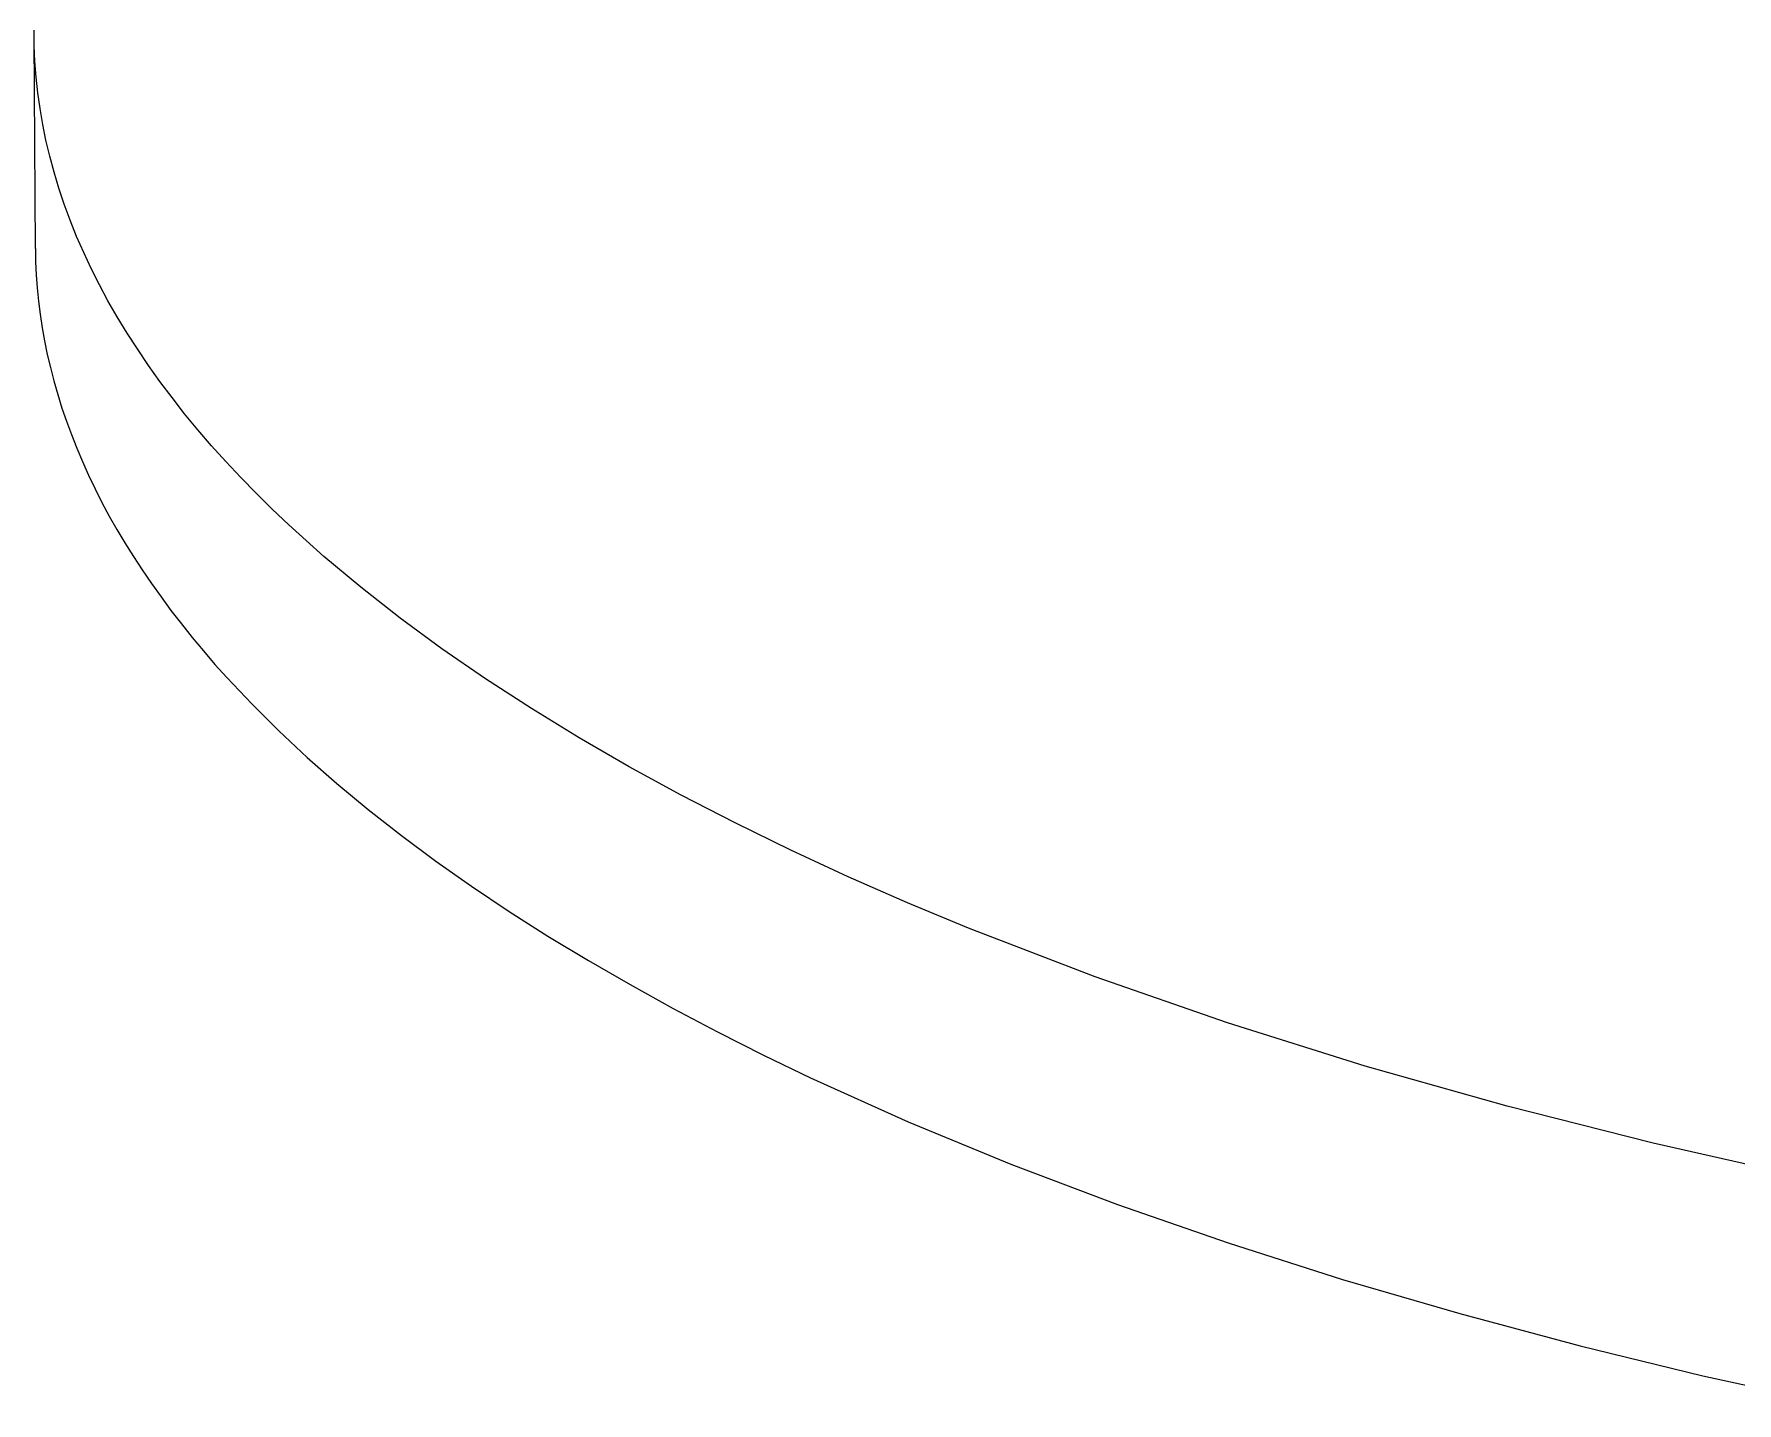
# Model space of a CAD drawing. Header units: inches. Extents: x 34 to 350, y 156 to 377.
# Drawn here: x 142.323 to 146.066, y 200.475 to 203.484 of the extents above; entities that cross this region are included whole.
import ezdxf

# ---------------------------------------------------------------- set-up
doc = ezdxf.new("R2010")
doc.units = ezdxf.units.IN
doc.header["$MEASUREMENT"] = 0
doc.layers.add('DIMS', color=7, linetype='Continuous')

# ---------------------------------------------------------------- blocks, each defined once
blk = doc.blocks.new('block 433')
at = {"layer": 'DIMS', "color": 7, "lineweight": 18, "true_color": 0xffffff}
blk.add_lwpolyline([(142.3262, 203.0122), (142.3234, 203.4753)], dxfattribs=at)
blk = doc.blocks.new('block 1915')
at = {"layer": 'DIMS', "color": 7, "lineweight": 18, "true_color": 0xffffff}
blk.add_lwpolyline([(142.3262, 203.0122), (142.3265, 202.9833)], dxfattribs=at)
blk = doc.blocks.new('block 1916')
at = {"layer": 'DIMS', "color": 7, "lineweight": 18, "true_color": 0xffffff}
blk.add_lwpolyline([(142.3265, 202.9833), (142.3279, 202.9547)], dxfattribs=at)
blk = doc.blocks.new('block 1917')
at = {"layer": 'DIMS', "color": 7, "lineweight": 18, "true_color": 0xffffff}
blk.add_lwpolyline([(142.3279, 202.9547), (142.3302, 202.9258)], dxfattribs=at)
blk = doc.blocks.new('block 1918')
at = {"layer": 'DIMS', "color": 7, "lineweight": 18, "true_color": 0xffffff}
blk.add_lwpolyline([(142.3302, 202.9258), (142.3327, 202.8967)], dxfattribs=at)
blk = doc.blocks.new('block 1919')
at = {"layer": 'DIMS', "color": 7, "lineweight": 18, "true_color": 0xffffff}
blk.add_lwpolyline([(142.3327, 202.8967), (142.3365, 202.8679)], dxfattribs=at)
blk = doc.blocks.new('block 1920')
at = {"layer": 'DIMS', "color": 7, "lineweight": 18, "true_color": 0xffffff}
blk.add_lwpolyline([(142.3365, 202.8679), (142.3412, 202.8383)], dxfattribs=at)
blk = doc.blocks.new('block 1921')
at = {"layer": 'DIMS', "color": 7, "lineweight": 18, "true_color": 0xffffff}
blk.add_lwpolyline([(142.3412, 202.8383), (142.3462, 202.8095)], dxfattribs=at)
blk = doc.blocks.new('block 1922')
at = {"layer": 'DIMS', "color": 7, "lineweight": 18, "true_color": 0xffffff}
blk.add_lwpolyline([(142.3462, 202.8095), (142.3522, 202.7795)], dxfattribs=at)
blk = doc.blocks.new('block 1923')
at = {"layer": 'DIMS', "color": 7, "lineweight": 18, "true_color": 0xffffff}
blk.add_lwpolyline([(142.3522, 202.7795), (142.3589, 202.7508)], dxfattribs=at)
blk = doc.blocks.new('block 1924')
at = {"layer": 'DIMS', "color": 7, "lineweight": 18, "true_color": 0xffffff}
blk.add_lwpolyline([(142.3589, 202.7508), (142.3667, 202.7213)], dxfattribs=at)
blk = doc.blocks.new('block 1925')
at = {"layer": 'DIMS', "color": 7, "lineweight": 18, "true_color": 0xffffff}
blk.add_lwpolyline([(142.3667, 202.7213), (142.3751, 202.6913)], dxfattribs=at)
blk = doc.blocks.new('block 1926')
at = {"layer": 'DIMS', "color": 7, "lineweight": 18, "true_color": 0xffffff}
blk.add_lwpolyline([(142.3751, 202.6913), (142.3842, 202.6617)], dxfattribs=at)
blk = doc.blocks.new('block 1927')
at = {"layer": 'DIMS', "color": 7, "lineweight": 18, "true_color": 0xffffff}
blk.add_lwpolyline([(142.3842, 202.6617), (142.3942, 202.6329)], dxfattribs=at)
blk = doc.blocks.new('block 1928')
at = {"layer": 'DIMS', "color": 7, "lineweight": 18, "true_color": 0xffffff}
blk.add_lwpolyline([(142.3942, 202.6329), (142.4053, 202.6033)], dxfattribs=at)
blk = doc.blocks.new('block 1929')
at = {"layer": 'DIMS', "color": 7, "lineweight": 18, "true_color": 0xffffff}
blk.add_lwpolyline([(142.4053, 202.6033), (142.4171, 202.5739)], dxfattribs=at)
blk = doc.blocks.new('block 1930')
at = {"layer": 'DIMS', "color": 7, "lineweight": 18, "true_color": 0xffffff}
blk.add_lwpolyline([(142.4171, 202.5739), (142.4297, 202.5439)], dxfattribs=at)
blk = doc.blocks.new('block 1931')
at = {"layer": 'DIMS', "color": 7, "lineweight": 18, "true_color": 0xffffff}
blk.add_lwpolyline([(142.4297, 202.5439), (142.4428, 202.5143)], dxfattribs=at)
blk = doc.blocks.new('block 1932')
at = {"layer": 'DIMS', "color": 7, "lineweight": 18, "true_color": 0xffffff}
blk.add_lwpolyline([(142.4428, 202.5143), (142.4573, 202.4839)], dxfattribs=at)
blk = doc.blocks.new('block 1933')
at = {"layer": 'DIMS', "color": 7, "lineweight": 18, "true_color": 0xffffff}
blk.add_lwpolyline([(142.4573, 202.4839), (142.4723, 202.4543)], dxfattribs=at)
blk = doc.blocks.new('block 1934')
at = {"layer": 'DIMS', "color": 7, "lineweight": 18, "true_color": 0xffffff}
blk.add_lwpolyline([(142.4723, 202.4543), (142.4881, 202.4243)], dxfattribs=at)
blk = doc.blocks.new('block 1935')
at = {"layer": 'DIMS', "color": 7, "lineweight": 18, "true_color": 0xffffff}
blk.add_lwpolyline([(142.4881, 202.4243), (142.505, 202.3949)], dxfattribs=at)
blk = doc.blocks.new('block 1936')
at = {"layer": 'DIMS', "color": 7, "lineweight": 18, "true_color": 0xffffff}
blk.add_lwpolyline([(142.505, 202.3949), (142.5227, 202.3653)], dxfattribs=at)
blk = doc.blocks.new('block 1937')
at = {"layer": 'DIMS', "color": 7, "lineweight": 18, "true_color": 0xffffff}
blk.add_lwpolyline([(142.5227, 202.3653), (142.5413, 202.3356)], dxfattribs=at)
blk = doc.blocks.new('block 1938')
at = {"layer": 'DIMS', "color": 7, "lineweight": 18, "true_color": 0xffffff}
blk.add_lwpolyline([(142.5413, 202.3356), (142.5606, 202.3062)], dxfattribs=at)
blk = doc.blocks.new('block 1939')
at = {"layer": 'DIMS', "color": 7, "lineweight": 18, "true_color": 0xffffff}
blk.add_lwpolyline([(142.5606, 202.3062), (142.581, 202.2762)], dxfattribs=at)
blk = doc.blocks.new('block 1940')
at = {"layer": 'DIMS', "color": 7, "lineweight": 18, "true_color": 0xffffff}
blk.add_lwpolyline([(142.581, 202.2762), (142.6021, 202.2466)], dxfattribs=at)
blk = doc.blocks.new('block 1941')
at = {"layer": 'DIMS', "color": 7, "lineweight": 18, "true_color": 0xffffff}
blk.add_lwpolyline([(142.6021, 202.2466), (142.624, 202.2169)], dxfattribs=at)
blk = doc.blocks.new('block 1942')
at = {"layer": 'DIMS', "color": 7, "lineweight": 18, "true_color": 0xffffff}
blk.add_lwpolyline([(142.624, 202.2169), (142.6468, 202.1875)], dxfattribs=at)
blk = doc.blocks.new('block 1943')
at = {"layer": 'DIMS', "color": 7, "lineweight": 18, "true_color": 0xffffff}
blk.add_lwpolyline([(142.6468, 202.1875), (142.6705, 202.1575)], dxfattribs=at)
blk = doc.blocks.new('block 1944')
at = {"layer": 'DIMS', "color": 7, "lineweight": 18, "true_color": 0xffffff}
blk.add_lwpolyline([(142.6705, 202.1575), (142.6952, 202.1279)], dxfattribs=at)
blk = doc.blocks.new('block 1945')
at = {"layer": 'DIMS', "color": 7, "lineweight": 18, "true_color": 0xffffff}
blk.add_lwpolyline([(142.6952, 202.1279), (142.7205, 202.0983)], dxfattribs=at)
blk = doc.blocks.new('block 1946')
at = {"layer": 'DIMS', "color": 7, "lineweight": 18, "true_color": 0xffffff}
blk.add_lwpolyline([(142.7205, 202.0983), (142.7468, 202.0695)], dxfattribs=at)
blk = doc.blocks.new('block 1947')
at = {"layer": 'DIMS', "color": 7, "lineweight": 18, "true_color": 0xffffff}
blk.add_lwpolyline([(142.7468, 202.0695), (142.8025, 202.0108)], dxfattribs=at)
blk = doc.blocks.new('block 1948')
at = {"layer": 'DIMS', "color": 7, "lineweight": 18, "true_color": 0xffffff}
blk.add_lwpolyline([(142.8025, 202.0108), (142.861, 201.9525)], dxfattribs=at)
blk = doc.blocks.new('block 1949')
at = {"layer": 'DIMS', "color": 7, "lineweight": 18, "true_color": 0xffffff}
blk.add_lwpolyline([(142.861, 201.9525), (142.9231, 201.8938)], dxfattribs=at)
blk = doc.blocks.new('block 1950')
at = {"layer": 'DIMS', "color": 7, "lineweight": 18, "true_color": 0xffffff}
blk.add_lwpolyline([(142.9231, 201.8938), (142.9887, 201.8363)], dxfattribs=at)
blk = doc.blocks.new('block 1951')
at = {"layer": 'DIMS', "color": 7, "lineweight": 18, "true_color": 0xffffff}
blk.add_lwpolyline([(142.9887, 201.8363), (143.0576, 201.7791)], dxfattribs=at)
blk = doc.blocks.new('block 1952')
at = {"layer": 'DIMS', "color": 7, "lineweight": 18, "true_color": 0xffffff}
blk.add_lwpolyline([(143.0576, 201.7791), (143.1303, 201.7219)], dxfattribs=at)
blk = doc.blocks.new('block 1953')
at = {"layer": 'DIMS', "color": 7, "lineweight": 18, "true_color": 0xffffff}
blk.add_lwpolyline([(143.1303, 201.7219), (143.2059, 201.6659)], dxfattribs=at)
blk = doc.blocks.new('block 1954')
at = {"layer": 'DIMS', "color": 7, "lineweight": 18, "true_color": 0xffffff}
blk.add_lwpolyline([(143.2059, 201.6659), (143.2848, 201.6104)], dxfattribs=at)
blk = doc.blocks.new('block 1955')
at = {"layer": 'DIMS', "color": 7, "lineweight": 18, "true_color": 0xffffff}
blk.add_lwpolyline([(143.2848, 201.6104), (143.3671, 201.555)], dxfattribs=at)
blk = doc.blocks.new('block 1956')
at = {"layer": 'DIMS', "color": 7, "lineweight": 18, "true_color": 0xffffff}
blk.add_lwpolyline([(143.3671, 201.555), (143.4526, 201.5005)], dxfattribs=at)
blk = doc.blocks.new('block 1957')
at = {"layer": 'DIMS', "color": 7, "lineweight": 18, "true_color": 0xffffff}
blk.add_lwpolyline([(143.4526, 201.5005), (143.5413, 201.4475)], dxfattribs=at)
blk = doc.blocks.new('block 1958')
at = {"layer": 'DIMS', "color": 7, "lineweight": 18, "true_color": 0xffffff}
blk.add_lwpolyline([(143.5413, 201.4475), (143.6329, 201.3943)], dxfattribs=at)
blk = doc.blocks.new('block 1959')
at = {"layer": 'DIMS', "color": 7, "lineweight": 18, "true_color": 0xffffff}
blk.add_lwpolyline([(143.6329, 201.3943), (143.7277, 201.3419)], dxfattribs=at)
blk = doc.blocks.new('block 1960')
at = {"layer": 'DIMS', "color": 7, "lineweight": 18, "true_color": 0xffffff}
blk.add_lwpolyline([(143.7277, 201.3419), (143.8253, 201.2904)], dxfattribs=at)
blk = doc.blocks.new('block 1961')
at = {"layer": 'DIMS', "color": 7, "lineweight": 18, "true_color": 0xffffff}
blk.add_lwpolyline([(143.8253, 201.2904), (143.9261, 201.2396)], dxfattribs=at)
blk = doc.blocks.new('block 1962')
at = {"layer": 'DIMS', "color": 7, "lineweight": 18, "true_color": 0xffffff}
blk.add_lwpolyline([(143.9261, 201.2396), (144.0295, 201.1896)], dxfattribs=at)
blk = doc.blocks.new('block 1963')
at = {"layer": 'DIMS', "color": 7, "lineweight": 18, "true_color": 0xffffff}
blk.add_lwpolyline([(144.0295, 201.1896), (144.2444, 201.093)], dxfattribs=at)
blk = doc.blocks.new('block 1964')
at = {"layer": 'DIMS', "color": 7, "lineweight": 18, "true_color": 0xffffff}
blk.add_lwpolyline([(144.2444, 201.093), (144.4696, 201)], dxfattribs=at)
blk = doc.blocks.new('block 1965')
at = {"layer": 'DIMS', "color": 7, "lineweight": 18, "true_color": 0xffffff}
blk.add_lwpolyline([(144.4696, 201), (144.704, 200.9111)], dxfattribs=at)
blk = doc.blocks.new('block 1966')
at = {"layer": 'DIMS', "color": 7, "lineweight": 18, "true_color": 0xffffff}
blk.add_lwpolyline([(144.704, 200.9111), (144.9474, 200.8268)], dxfattribs=at)
blk = doc.blocks.new('block 1967')
at = {"layer": 'DIMS', "color": 7, "lineweight": 18, "true_color": 0xffffff}
blk.add_lwpolyline([(144.9474, 200.8268), (145.1985, 200.7461)], dxfattribs=at)
blk = doc.blocks.new('block 1968')
at = {"layer": 'DIMS', "color": 7, "lineweight": 18, "true_color": 0xffffff}
blk.add_lwpolyline([(145.1985, 200.7461), (145.4568, 200.6715)], dxfattribs=at)
blk = doc.blocks.new('block 1969')
at = {"layer": 'DIMS', "color": 7, "lineweight": 18, "true_color": 0xffffff}
blk.add_lwpolyline([(145.4568, 200.6715), (145.721, 200.6003)], dxfattribs=at)
blk = doc.blocks.new('block 1970')
at = {"layer": 'DIMS', "color": 7, "lineweight": 18, "true_color": 0xffffff}
blk.add_lwpolyline([(145.721, 200.6003), (145.9907, 200.5347)], dxfattribs=at)
blk = doc.blocks.new('block 1971')
at = {"layer": 'DIMS', "color": 7, "lineweight": 18, "true_color": 0xffffff}
blk.add_lwpolyline([(145.9907, 200.5347), (146.2645, 200.4748)], dxfattribs=at)
blk = doc.blocks.new('block 1983')
at = {"layer": 'DIMS', "color": 7, "lineweight": 18, "true_color": 0xffffff}
blk.add_lwpolyline([(146.2092, 200.9719), (145.8819, 201.0461)], dxfattribs=at)
blk = doc.blocks.new('block 1984')
at = {"layer": 'DIMS', "color": 7, "lineweight": 18, "true_color": 0xffffff}
blk.add_lwpolyline([(145.8819, 201.0461), (145.561, 201.1274)], dxfattribs=at)
blk = doc.blocks.new('block 1985')
at = {"layer": 'DIMS', "color": 7, "lineweight": 18, "true_color": 0xffffff}
blk.add_lwpolyline([(145.561, 201.1274), (145.2487, 201.2153)], dxfattribs=at)
blk = doc.blocks.new('block 1986')
at = {"layer": 'DIMS', "color": 7, "lineweight": 18, "true_color": 0xffffff}
blk.add_lwpolyline([(145.2487, 201.2153), (144.9464, 201.31)], dxfattribs=at)
blk = doc.blocks.new('block 1987')
at = {"layer": 'DIMS', "color": 7, "lineweight": 18, "true_color": 0xffffff}
blk.add_lwpolyline([(144.9464, 201.31), (144.6553, 201.4115)], dxfattribs=at)
blk = doc.blocks.new('block 1988')
at = {"layer": 'DIMS', "color": 7, "lineweight": 18, "true_color": 0xffffff}
blk.add_lwpolyline([(144.6553, 201.4115), (144.3771, 201.5181)], dxfattribs=at)
blk = doc.blocks.new('block 1989')
at = {"layer": 'DIMS', "color": 7, "lineweight": 18, "true_color": 0xffffff}
blk.add_lwpolyline([(144.3771, 201.5181), (144.2429, 201.5744)], dxfattribs=at)
blk = doc.blocks.new('block 1990')
at = {"layer": 'DIMS', "color": 7, "lineweight": 18, "true_color": 0xffffff}
blk.add_lwpolyline([(144.2429, 201.5744), (144.1125, 201.6316)], dxfattribs=at)
blk = doc.blocks.new('block 1991')
at = {"layer": 'DIMS', "color": 7, "lineweight": 18, "true_color": 0xffffff}
blk.add_lwpolyline([(144.1125, 201.6316), (143.9862, 201.69)], dxfattribs=at)
blk = doc.blocks.new('block 1992')
at = {"layer": 'DIMS', "color": 7, "lineweight": 18, "true_color": 0xffffff}
blk.add_lwpolyline([(143.9862, 201.69), (143.8637, 201.7503)], dxfattribs=at)
blk = doc.blocks.new('block 1993')
at = {"layer": 'DIMS', "color": 7, "lineweight": 18, "true_color": 0xffffff}
blk.add_lwpolyline([(143.8637, 201.7503), (143.7452, 201.8109)], dxfattribs=at)
blk = doc.blocks.new('block 1994')
at = {"layer": 'DIMS', "color": 7, "lineweight": 18, "true_color": 0xffffff}
blk.add_lwpolyline([(143.7452, 201.8109), (143.6314, 201.8733)], dxfattribs=at)
blk = doc.blocks.new('block 1995')
at = {"layer": 'DIMS', "color": 7, "lineweight": 18, "true_color": 0xffffff}
blk.add_lwpolyline([(143.6314, 201.8733), (143.5215, 201.9369)], dxfattribs=at)
blk = doc.blocks.new('block 1996')
at = {"layer": 'DIMS', "color": 7, "lineweight": 18, "true_color": 0xffffff}
blk.add_lwpolyline([(143.5215, 201.9369), (143.4162, 202.0016)], dxfattribs=at)
blk = doc.blocks.new('block 1997')
at = {"layer": 'DIMS', "color": 7, "lineweight": 18, "true_color": 0xffffff}
blk.add_lwpolyline([(143.4162, 202.0016), (143.3153, 202.0664)], dxfattribs=at)
blk = doc.blocks.new('block 1998')
at = {"layer": 'DIMS', "color": 7, "lineweight": 18, "true_color": 0xffffff}
blk.add_lwpolyline([(143.3153, 202.0664), (143.2195, 202.1327)], dxfattribs=at)
blk = doc.blocks.new('block 1999')
at = {"layer": 'DIMS', "color": 7, "lineweight": 18, "true_color": 0xffffff}
blk.add_lwpolyline([(143.2195, 202.1327), (143.128, 202.1999)], dxfattribs=at)
blk = doc.blocks.new('block 2000')
at = {"layer": 'DIMS', "color": 7, "lineweight": 18, "true_color": 0xffffff}
blk.add_lwpolyline([(143.128, 202.1999), (143.0416, 202.2678)], dxfattribs=at)
blk = doc.blocks.new('block 2001')
at = {"layer": 'DIMS', "color": 7, "lineweight": 18, "true_color": 0xffffff}
blk.add_lwpolyline([(143.0416, 202.2678), (142.9601, 202.3356)], dxfattribs=at)
blk = doc.blocks.new('block 2002')
at = {"layer": 'DIMS', "color": 7, "lineweight": 18, "true_color": 0xffffff}
blk.add_lwpolyline([(142.9601, 202.3356), (142.921, 202.3708)], dxfattribs=at)
blk = doc.blocks.new('block 2003')
at = {"layer": 'DIMS', "color": 7, "lineweight": 18, "true_color": 0xffffff}
blk.add_lwpolyline([(142.921, 202.3708), (142.8831, 202.4052)], dxfattribs=at)
blk = doc.blocks.new('block 2004')
at = {"layer": 'DIMS', "color": 7, "lineweight": 18, "true_color": 0xffffff}
blk.add_lwpolyline([(142.8831, 202.4052), (142.8466, 202.4395)], dxfattribs=at)
blk = doc.blocks.new('block 2005')
at = {"layer": 'DIMS', "color": 7, "lineweight": 18, "true_color": 0xffffff}
blk.add_lwpolyline([(142.8466, 202.4395), (142.8114, 202.4743)], dxfattribs=at)
blk = doc.blocks.new('block 2006')
at = {"layer": 'DIMS', "color": 7, "lineweight": 18, "true_color": 0xffffff}
blk.add_lwpolyline([(142.8114, 202.4743), (142.7775, 202.5094)], dxfattribs=at)
blk = doc.blocks.new('block 2007')
at = {"layer": 'DIMS', "color": 7, "lineweight": 18, "true_color": 0xffffff}
blk.add_lwpolyline([(142.7775, 202.5094), (142.7444, 202.5439)], dxfattribs=at)
blk = doc.blocks.new('block 2008')
at = {"layer": 'DIMS', "color": 7, "lineweight": 18, "true_color": 0xffffff}
blk.add_lwpolyline([(142.7444, 202.5439), (142.7131, 202.579)], dxfattribs=at)
blk = doc.blocks.new('block 2009')
at = {"layer": 'DIMS', "color": 7, "lineweight": 18, "true_color": 0xffffff}
blk.add_lwpolyline([(142.7131, 202.579), (142.6829, 202.6142)], dxfattribs=at)
blk = doc.blocks.new('block 2010')
at = {"layer": 'DIMS', "color": 7, "lineweight": 18, "true_color": 0xffffff}
blk.add_lwpolyline([(142.6829, 202.6142), (142.6538, 202.6493)], dxfattribs=at)
blk = doc.blocks.new('block 2011')
at = {"layer": 'DIMS', "color": 7, "lineweight": 18, "true_color": 0xffffff}
blk.add_lwpolyline([(142.6538, 202.6493), (142.6263, 202.6853)], dxfattribs=at)
blk = doc.blocks.new('block 2012')
at = {"layer": 'DIMS', "color": 7, "lineweight": 18, "true_color": 0xffffff}
blk.add_lwpolyline([(142.6263, 202.6853), (142.5997, 202.7204)], dxfattribs=at)
blk = doc.blocks.new('block 2013')
at = {"layer": 'DIMS', "color": 7, "lineweight": 18, "true_color": 0xffffff}
blk.add_lwpolyline([(142.5997, 202.7204), (142.5746, 202.7556)], dxfattribs=at)
blk = doc.blocks.new('block 2014')
at = {"layer": 'DIMS', "color": 7, "lineweight": 18, "true_color": 0xffffff}
blk.add_lwpolyline([(142.5746, 202.7556), (142.5503, 202.7916)], dxfattribs=at)
blk = doc.blocks.new('block 2015')
at = {"layer": 'DIMS', "color": 7, "lineweight": 18, "true_color": 0xffffff}
blk.add_lwpolyline([(142.5503, 202.7916), (142.5276, 202.8264)], dxfattribs=at)
blk = doc.blocks.new('block 2016')
at = {"layer": 'DIMS', "color": 7, "lineweight": 18, "true_color": 0xffffff}
blk.add_lwpolyline([(142.5276, 202.8264), (142.506, 202.8624)], dxfattribs=at)
blk = doc.blocks.new('block 2017')
at = {"layer": 'DIMS', "color": 7, "lineweight": 18, "true_color": 0xffffff}
blk.add_lwpolyline([(142.506, 202.8624), (142.4855, 202.8975)], dxfattribs=at)
blk = doc.blocks.new('block 2018')
at = {"layer": 'DIMS', "color": 7, "lineweight": 18, "true_color": 0xffffff}
blk.add_lwpolyline([(142.4855, 202.8975), (142.4668, 202.9327)], dxfattribs=at)
blk = doc.blocks.new('block 2019')
at = {"layer": 'DIMS', "color": 7, "lineweight": 18, "true_color": 0xffffff}
blk.add_lwpolyline([(142.4668, 202.9327), (142.4488, 202.9687)], dxfattribs=at)
blk = doc.blocks.new('block 2020')
at = {"layer": 'DIMS', "color": 7, "lineweight": 18, "true_color": 0xffffff}
blk.add_lwpolyline([(142.4488, 202.9687), (142.4323, 203.0038)], dxfattribs=at)
blk = doc.blocks.new('block 2021')
at = {"layer": 'DIMS', "color": 7, "lineweight": 18, "true_color": 0xffffff}
blk.add_lwpolyline([(142.4323, 203.0038), (142.4166, 203.0389)], dxfattribs=at)
blk = doc.blocks.new('block 2022')
at = {"layer": 'DIMS', "color": 7, "lineweight": 18, "true_color": 0xffffff}
blk.add_lwpolyline([(142.4166, 203.0389), (142.4025, 203.0749)], dxfattribs=at)
blk = doc.blocks.new('block 2023')
at = {"layer": 'DIMS', "color": 7, "lineweight": 18, "true_color": 0xffffff}
blk.add_lwpolyline([(142.4025, 203.0749), (142.3894, 203.1101)], dxfattribs=at)
blk = doc.blocks.new('block 2024')
at = {"layer": 'DIMS', "color": 7, "lineweight": 18, "true_color": 0xffffff}
blk.add_lwpolyline([(142.3894, 203.1101), (142.3777, 203.1452)], dxfattribs=at)
blk = doc.blocks.new('block 2025')
at = {"layer": 'DIMS', "color": 7, "lineweight": 18, "true_color": 0xffffff}
blk.add_lwpolyline([(142.3777, 203.1452), (142.3672, 203.18)], dxfattribs=at)
blk = doc.blocks.new('block 2026')
at = {"layer": 'DIMS', "color": 7, "lineweight": 18, "true_color": 0xffffff}
blk.add_lwpolyline([(142.3672, 203.18), (142.3577, 203.2152)], dxfattribs=at)
blk = doc.blocks.new('block 2027')
at = {"layer": 'DIMS', "color": 7, "lineweight": 18, "true_color": 0xffffff}
blk.add_lwpolyline([(142.3577, 203.2152), (142.3493, 203.2503)], dxfattribs=at)
blk = doc.blocks.new('block 2028')
at = {"layer": 'DIMS', "color": 7, "lineweight": 18, "true_color": 0xffffff}
blk.add_lwpolyline([(142.3493, 203.2503), (142.3422, 203.2854)], dxfattribs=at)
blk = doc.blocks.new('block 2029')
at = {"layer": 'DIMS', "color": 7, "lineweight": 18, "true_color": 0xffffff}
blk.add_lwpolyline([(142.3422, 203.2854), (142.3364, 203.3199)], dxfattribs=at)
blk = doc.blocks.new('block 2030')
at = {"layer": 'DIMS', "color": 7, "lineweight": 18, "true_color": 0xffffff}
blk.add_lwpolyline([(142.3364, 203.3199), (142.3314, 203.355)], dxfattribs=at)
blk = doc.blocks.new('block 2031')
at = {"layer": 'DIMS', "color": 7, "lineweight": 18, "true_color": 0xffffff}
blk.add_lwpolyline([(142.3314, 203.355), (142.3277, 203.3893)], dxfattribs=at)
blk = doc.blocks.new('block 2032')
at = {"layer": 'DIMS', "color": 7, "lineweight": 18, "true_color": 0xffffff}
blk.add_lwpolyline([(142.3277, 203.3893), (142.325, 203.4238)], dxfattribs=at)
blk = doc.blocks.new('block 2033')
at = {"layer": 'DIMS', "color": 7, "lineweight": 18, "true_color": 0xffffff}
blk.add_lwpolyline([(142.325, 203.4238), (142.3236, 203.458)], dxfattribs=at)
blk = doc.blocks.new('block 2034')
at = {"layer": 'DIMS', "color": 7, "lineweight": 18, "true_color": 0xffffff}
blk.add_lwpolyline([(142.3236, 203.458), (142.3231, 203.4925)], dxfattribs=at)

msp = doc.modelspace()

# ---------------------------------------------------------------- block references
at = {"layer": 'DIMS'}
for name in ['block 2034', 'block 433', 'block 2033', 'block 2032', 'block 2031', 'block 2030', 'block 2029', 'block 2028', 'block 2027', 'block 2026', 'block 2025', 'block 2024', 'block 2023', 'block 2022', 'block 2021', 'block 1915', 'block 2020', 'block 1916', 'block 2019', 'block 1917', 'block 1918', 'block 2018', 'block 1919', 'block 2017', 'block 1920', 'block 2016', 'block 1921', 'block 2015', 'block 1922', 'block 1923', 'block 2014', 'block 1924', 'block 2013', 'block 1925', 'block 2012', 'block 1926', 'block 2011', 'block 1927', 'block 1928', 'block 2010', 'block 1929', 'block 2009', 'block 1930', 'block 2008', 'block 1931', 'block 1932', 'block 2007', 'block 1933', 'block 2006', 'block 1934', 'block 2005', 'block 2004', 'block 1935', 'block 2003', 'block 1936', 'block 1937', 'block 2002', 'block 1938', 'block 2001', 'block 1939', 'block 1940', 'block 2000', 'block 1941', 'block 1942', 'block 1943', 'block 1999', 'block 1944', 'block 1945', 'block 1998', 'block 1946', 'block 1947', 'block 1997', 'block 1948', 'block 1996', 'block 1949', 'block 1995', 'block 1950', 'block 1994', 'block 1951', 'block 1993', 'block 1952', 'block 1992', 'block 1953', 'block 1991', 'block 1954', 'block 1990', 'block 1955', 'block 1956', 'block 1989', 'block 1988', 'block 1957', 'block 1958', 'block 1959', 'block 1987', 'block 1960', 'block 1961', 'block 1986', 'block 1962', 'block 1985', 'block 1963', 'block 1964', 'block 1984', 'block 1983', 'block 1965', 'block 1966', 'block 1967', 'block 1968', 'block 1969', 'block 1970', 'block 1971']:
    msp.add_blockref(name, (0, 0), dxfattribs=at)

doc.saveas('drawing.dxf')
